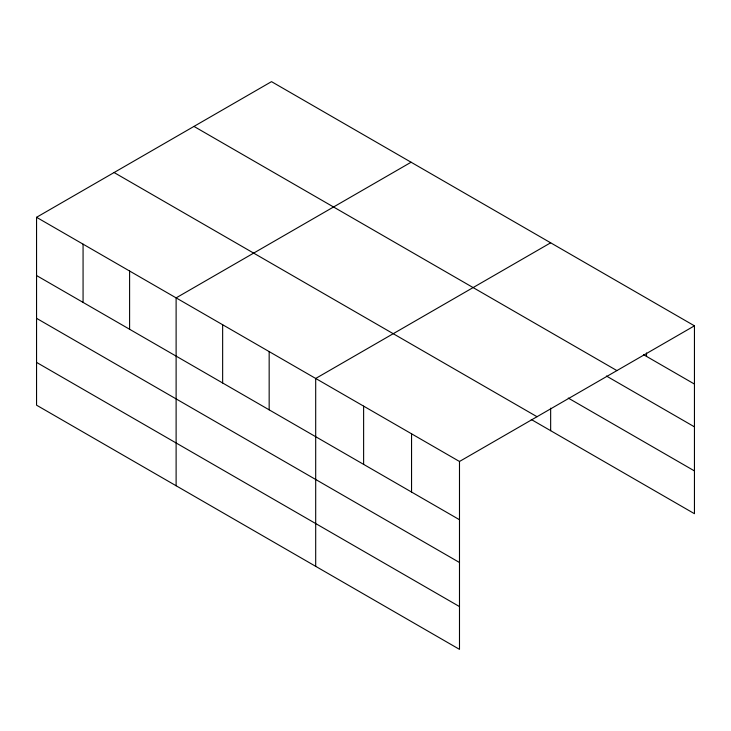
<?xml version="1.0" encoding="UTF-8"?>
<svg xmlns="http://www.w3.org/2000/svg" width="731" height="731" viewBox="0 0 731 731"><rect width="100%" height="100%" fill="white"/><g stroke="black" fill="none" stroke-linecap="round" stroke-linejoin="round"><path stroke-width="1.1" d="M36.55 217.299L459.488 461.48L459.488 649.356L36.55 405.175L36.55 217.299L271.512 81.644L694.45 325.825L694.45 513.701L531.263 419.484M411.087 162.227L176.116 297.882L176.116 485.75M550.653 242.811L315.691 378.466L315.691 566.333M459.488 461.48L694.45 325.825M643.582 354.699L694.45 384.067M193.98 126.417L616.909 370.59M606.41 376.017L694.45 426.849M568.261 398.066L694.45 470.919M114.091 172.534L537.02 416.716M36.55 275.541L459.488 519.723M36.55 318.323L459.488 562.505M36.55 362.393L459.488 606.575M646.515 352.972L646.515 356.399M550.653 408.163L550.653 430.678M411.553 433.812L411.553 492.054M363.618 406.134L363.618 464.377M269.163 351.602L269.163 409.844M222.644 324.738L222.644 382.98M129.597 271.018L129.597 329.261M83.069 244.163L83.069 302.406"/></g></svg>
